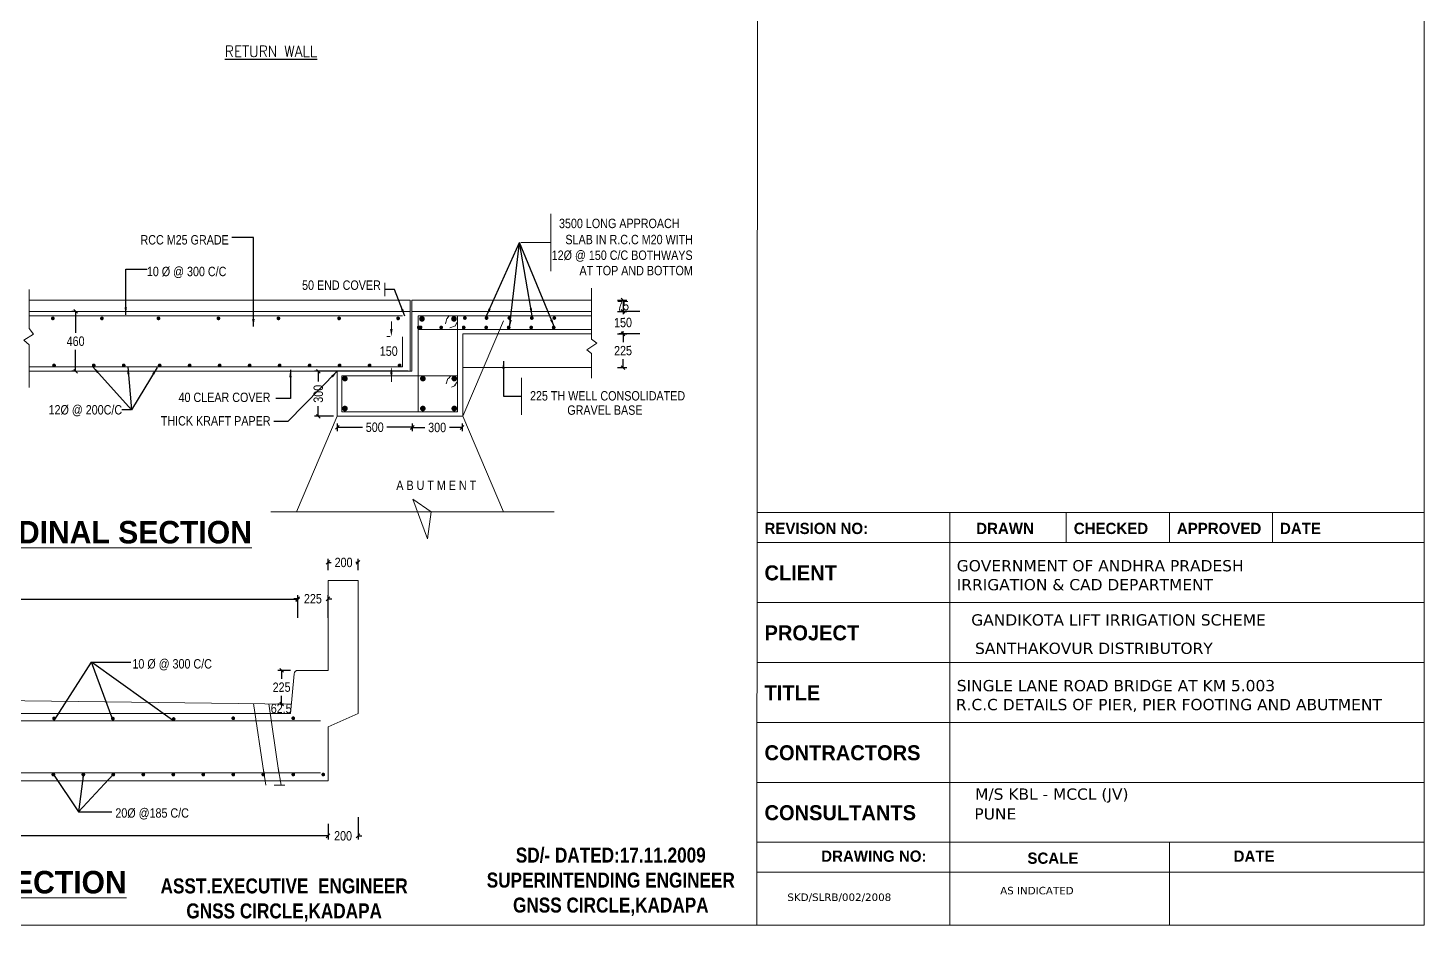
# Model space of a CAD drawing. Header units: millimetres. Extents: x 524347 to 595049, y -38310 to 9223.
# Drawn here: x 557807 to 595049, y -38310 to -14367 of the extents above; entities that cross this region are included whole.
import ezdxf

# ---------------------------------------------------------------- set-up
doc = ezdxf.new("R2010")
doc.units = ezdxf.units.MM
doc.header["$LTSCALE"] = 300
doc.header["$MEASUREMENT"] = 0
doc.layers.add('DWG TEXT', color=3, linetype='Continuous', lineweight=25)
doc.layers.add('MAIN', color=7, linetype='Continuous')
doc.styles.add('ARIAL NARROW', font='ARIALN.TTF', dxfattribs={"height": 250})
doc.styles.add('CITYBLUEPR', font='cityb___.ttf')
doc.styles.add('ROMANT', font='romant')
doc.styles.add('VERDANA', font='verdana.ttf')
doc.dimstyles.new('STANDARD$0', dxfattribs={"dimscale": 88.888889, "dimtxt": 0.02, "dimasz": 0.02, "dimexe": 0.05, "dimexo": 0.1, "dimgap": 0.002, "dimtad": 2, "dimdec": 0, "dimzin": 1, "dimdsep": 46, "dimtxsty": 'Standard', "dimcen": 0.09, "dimadec": 0, "dimazin": 0, "dimtfac": 1, "dimtdec": 4, "dimtofl": 0, "dimtmove": 0, "dimatfit": 3, "dimfxl": 1, "dimtolj": 1, "dimtzin": 1, "dimarcsym": 0})
doc.dimstyles.new('STANDARD$7', dxfattribs={"dimtxt": 2, "dimasz": 2, "dimexe": 1.25, "dimexo": 0.625, "dimtad": 1, "dimdec": 0, "dimlfac": 0.5, "dimdsep": 46, "dimtxsty": 'ARIAL NARROW', "dimcen": 2.5, "dimdle": 0.1, "dimse1": 1, "dimse2": 1, "dimadec": 0, "dimazin": 0, "dimtfac": 1, "dimtdec": 0, "dimtmove": 0, "dimatfit": 3, "dimfxl": 1, "dimtolj": 1, "dimtzin": 0, "dimarcsym": 0})

# ---------------------------------------------------------------- blocks, each defined once
blk = doc.blocks.new('_Oblique')
at = {"color": 0, "linetype": 'ByBlock', "lineweight": -2}
blk.add_line((-0.5, -0.5), (0.5, 0.5), dxfattribs=at)
blk = doc.blocks.new('*D22')
at = {"layer": 'Defpoints', "color": 0, "lineweight": 9, "transparency": 16777216}
for p in [(573438, -22531), (573438, -23431), (573681, -23431)]:
    blk.add_point(p, dxfattribs=at)
at = {"layer": 'MAIN', "color": 0, "lineweight": -2, "transparency": 16777216}
for p, q in [((573538, -22531), (573781, -22531)), ((573681, -22531), (573681, -22753)), ((573538, -23431), (573781, -23431)), ((573681, -23431), (573681, -23209))]:
    blk.add_line(p, q, dxfattribs=at)
at = {"layer": 'MAIN', "color": 0, "lineweight": -2, "transparency": 16777216, "xscale": 100, "yscale": 100, "zscale": 100}
for p, rotation in [((573681, -22531), 90), ((573681, -23431), 270)]:
    blk.add_blockref('_Oblique', p, dxfattribs=dict(at, rotation=rotation))
at = {"layer": 'MAIN', "color": 0, "lineweight": 9, "transparency": 16777216, "insert": (573681, -22981), "char_height": 250, "attachment_point": 5, "rotation": 1, "style": 'ARIAL NARROW'}
blk.add_mtext('\\A1;225', dxfattribs=at)
blk = doc.blocks.new('*D23')
at = {"layer": 'Defpoints', "color": 0, "lineweight": 9, "transparency": 16777216}
for p in [(574225, -21931), (573681, -22531), (574225, -22531)]:
    blk.add_point(p, dxfattribs=at)
at = {"layer": 'MAIN', "color": 0, "lineweight": -2, "transparency": 16777216}
for p, q in [((574125, -21931), (573581, -21931)), ((573681, -21931), (573681, -22003)), ((574125, -22531), (573581, -22531)), ((573681, -22531), (573681, -22459))]:
    blk.add_line(p, q, dxfattribs=at)
at = {"layer": 'MAIN', "color": 0, "lineweight": -2, "transparency": 16777216, "xscale": 100, "yscale": 100, "zscale": 100}
for p, rotation in [((573681, -21931), 90), ((573681, -22531), 270)]:
    blk.add_blockref('_Oblique', p, dxfattribs=dict(at, rotation=rotation))
at = {"layer": 'MAIN', "color": 0, "lineweight": 9, "transparency": 16777216, "insert": (573681, -22231), "char_height": 250, "attachment_point": 5, "rotation": 1, "style": 'ARIAL NARROW'}
blk.add_mtext('\\A1;150', dxfattribs=at)
blk = doc.blocks.new('*D24')
at = {"layer": 'Defpoints', "color": 0, "lineweight": 9, "transparency": 16777216}
for p in [(566058, -24820), (568058, -24820), (566058, -25025)]:
    blk.add_point(p, dxfattribs=at)
at = {"layer": 'MAIN', "color": 0, "lineweight": -2, "transparency": 16777216}
for p, q in [((566058, -24920), (566058, -25125)), ((568058, -24920), (568058, -25125)), ((566058, -25025), (566732, -25025)), ((568058, -25025), (567384, -25025))]:
    blk.add_line(p, q, dxfattribs=at)
at = {"layer": 'MAIN', "color": 0, "lineweight": -2, "transparency": 16777216, "xscale": 100, "yscale": 100, "zscale": 100, "rotation": 180}
blk.add_blockref('_Oblique', (566058, -25025), dxfattribs=at)
at = {"layer": 'MAIN', "color": 0, "lineweight": -2, "transparency": 16777216, "xscale": 100, "yscale": 100, "zscale": 100}
blk.add_blockref('_Oblique', (568058, -25025), dxfattribs=at)
at = {"layer": 'MAIN', "color": 0, "lineweight": 9, "transparency": 16777216, "insert": (567058, -25025), "char_height": 250, "attachment_point": 5, "style": 'ARIAL NARROW'}
blk.add_mtext('\\A1;500', dxfattribs=at)
blk = doc.blocks.new('*D25')
at = {"layer": 'Defpoints', "color": 0, "lineweight": 9, "transparency": 16777216}
for p in [(565553, -23531), (568047, -23531), (566058, -24731)]:
    blk.add_point(p, dxfattribs=at)
at = {"layer": 'MAIN', "color": 0, "lineweight": -2, "transparency": 16777216}
for p, q in [((567947, -23531), (565453, -23531)), ((565553, -23531), (565553, -23805)), ((565553, -24731), (565553, -24457)), ((565958, -24731), (565453, -24731))]:
    blk.add_line(p, q, dxfattribs=at)
at = {"layer": 'MAIN', "color": 0, "lineweight": -2, "transparency": 16777216, "xscale": 100, "yscale": 100, "zscale": 100}
for p, rotation in [((565553, -23531), 90), ((565553, -24731), 270)]:
    blk.add_blockref('_Oblique', p, dxfattribs=dict(at, rotation=rotation))
at = {"layer": 'MAIN', "color": 0, "lineweight": 9, "transparency": 16777216, "insert": (565553, -24131), "char_height": 250, "attachment_point": 5, "rotation": 90, "style": 'ARIAL NARROW'}
blk.add_mtext('\\A1;300', dxfattribs=at)
blk = doc.blocks.new('*D26')
at = {"layer": 'Defpoints', "color": 0, "lineweight": 9, "transparency": 16777216}
for p in [(568058, -24820), (569388, -24820), (569388, -25031)]:
    blk.add_point(p, dxfattribs=at)
at = {"layer": 'MAIN', "color": 0, "lineweight": -2, "transparency": 16777216}
for p, q in [((568058, -24920), (568058, -25131)), ((569388, -24920), (569388, -25131)), ((568058, -25031), (568397, -25031)), ((569388, -25031), (569049, -25031))]:
    blk.add_line(p, q, dxfattribs=at)
at = {"layer": 'MAIN', "color": 0, "lineweight": -2, "transparency": 16777216, "xscale": 100, "yscale": 100, "zscale": 100, "rotation": 180}
blk.add_blockref('_Oblique', (568058, -25031), dxfattribs=at)
at = {"layer": 'MAIN', "color": 0, "lineweight": -2, "transparency": 16777216, "xscale": 100, "yscale": 100, "zscale": 100}
blk.add_blockref('_Oblique', (569388, -25031), dxfattribs=at)
at = {"layer": 'MAIN', "color": 0, "lineweight": 9, "transparency": 16777216, "insert": (568723, -25031), "char_height": 250, "attachment_point": 5, "style": 'ARIAL NARROW'}
blk.add_mtext('\\A1;300', dxfattribs=at)
blk = doc.blocks.new('*D27')
at = {"layer": 'Defpoints', "color": 0, "lineweight": 9, "transparency": 16777216}
for p in [(573438, -21631), (573438, -21931), (573681, -21931)]:
    blk.add_point(p, dxfattribs=at)
at = {"layer": 'MAIN', "color": 0, "lineweight": -2, "transparency": 16777216}
for p, q in [((573538, -21631), (573781, -21631)), ((573538, -21931), (573781, -21931)), ((573681, -21631), (573681, -21931))]:
    blk.add_line(p, q, dxfattribs=at)
at = {"layer": 'MAIN', "color": 0, "lineweight": -2, "transparency": 16777216, "xscale": 100, "yscale": 100, "zscale": 100}
for p, rotation in [((573681, -21631), 90), ((573681, -21931), 270)]:
    blk.add_blockref('_Oblique', p, dxfattribs=dict(at, rotation=rotation))
at = {"layer": 'MAIN', "color": 0, "lineweight": 9, "transparency": 16777216, "insert": (573681, -21781), "char_height": 250, "attachment_point": 5, "rotation": 1, "style": 'ARIAL NARROW'}
blk.add_mtext('\\A1;75', dxfattribs=at)
blk = doc.blocks.new('*D28')
at = {"layer": 'Defpoints', "color": 0, "lineweight": 9, "transparency": 16777216}
for p in [(547913, -29616), (565004, -29622), (565004, -29984)]:
    blk.add_point(p, dxfattribs=at)
at = {"layer": 'MAIN', "color": 0, "lineweight": -2, "transparency": 16777216}
for p, q in [((547913, -29622), (556049, -29622)), ((547913, -29716), (547913, -29722)), ((565004, -29622), (556868, -29622)), ((565004, -29884), (565004, -29522))]:
    blk.add_line(p, q, dxfattribs=at)
at = {"layer": 'MAIN', "color": 0, "lineweight": -2, "transparency": 16777216, "xscale": 100, "yscale": 100, "zscale": 100, "rotation": 180}
blk.add_blockref('_Oblique', (547913, -29622), dxfattribs=at)
at = {"layer": 'MAIN', "color": 0, "lineweight": -2, "transparency": 16777216, "xscale": 100, "yscale": 100, "zscale": 100}
blk.add_blockref('_Oblique', (565004, -29622), dxfattribs=at)
at = {"layer": 'MAIN', "color": 0, "lineweight": 9, "transparency": 16777216, "insert": (556458, -29622), "char_height": 250, "attachment_point": 5, "style": 'ARIAL NARROW'}
blk.add_mtext('\\A1;4250', dxfattribs=at)
blk = doc.blocks.new('*D29')
at = {"layer": 'Defpoints', "color": 0, "lineweight": 9, "transparency": 16777216}
for p in [(547013, -35506), (565813, -35506), (565813, -35928)]:
    blk.add_point(p, dxfattribs=at)
at = {"layer": 'MAIN', "color": 0, "lineweight": -2, "transparency": 16777216}
for p, q in [((547013, -35606), (547013, -36028)), ((565813, -35606), (565813, -36028)), ((547013, -35928), (556003, -35928)), ((565813, -35928), (556822, -35928))]:
    blk.add_line(p, q, dxfattribs=at)
at = {"layer": 'MAIN', "color": 0, "lineweight": -2, "transparency": 16777216, "xscale": 100, "yscale": 100, "zscale": 100, "rotation": 180}
blk.add_blockref('_Oblique', (547013, -35928), dxfattribs=at)
at = {"layer": 'MAIN', "color": 0, "lineweight": -2, "transparency": 16777216, "xscale": 100, "yscale": 100, "zscale": 100}
blk.add_blockref('_Oblique', (565813, -35928), dxfattribs=at)
at = {"layer": 'MAIN', "color": 0, "lineweight": 9, "transparency": 16777216, "insert": (556413, -35928), "char_height": 250, "attachment_point": 5, "style": 'ARIAL NARROW'}
blk.add_mtext('\\A1;4700', dxfattribs=at)
blk = doc.blocks.new('*D40')
at = {"layer": 'Defpoints', "color": 0, "lineweight": 9, "transparency": 16777216}
for p in [(566613, -35331), (565813, -35691), (565813, -35928)]:
    blk.add_point(p, dxfattribs=at)
at = {"layer": 'MAIN', "color": 0, "lineweight": -2, "transparency": 16777216}
for p, q in [((566613, -35431), (566613, -36028)), ((565813, -35928), (565713, -35928)), ((565813, -35791), (565813, -36028)), ((566613, -35928), (566713, -35928))]:
    blk.add_line(p, q, dxfattribs=at)
at = {"layer": 'MAIN', "color": 0, "lineweight": -2, "transparency": 16777216, "xscale": 100, "yscale": 100, "zscale": 100}
blk.add_blockref('_Oblique', (565813, -35928), dxfattribs=at)
at = {"layer": 'MAIN', "color": 0, "lineweight": -2, "transparency": 16777216, "xscale": 100, "yscale": 100, "zscale": 100, "rotation": 180}
blk.add_blockref('_Oblique', (566613, -35928), dxfattribs=at)
at = {"layer": 'MAIN', "color": 0, "lineweight": 9, "transparency": 16777216, "insert": (566213, -35928), "char_height": 250, "attachment_point": 5, "style": 'ARIAL NARROW'}
blk.add_mtext('\\A1;200', dxfattribs=at)
blk = doc.blocks.new('*D41')
at = {"layer": 'Defpoints', "color": 0, "lineweight": 9, "transparency": 16777216}
for p in [(565004, -29602), (565004, -30206), (565813, -30206)]:
    blk.add_point(p, dxfattribs=at)
at = {"layer": 'MAIN', "color": 0, "lineweight": -2, "transparency": 16777216}
for p, q in [((565004, -29602), (564904, -29602)), ((565004, -30106), (565004, -29502)), ((565813, -30106), (565813, -29502)), ((565813, -29602), (565913, -29602))]:
    blk.add_line(p, q, dxfattribs=at)
at = {"layer": 'MAIN', "color": 0, "lineweight": -2, "transparency": 16777216, "xscale": 100, "yscale": 100, "zscale": 100}
blk.add_blockref('_Oblique', (565004, -29602), dxfattribs=at)
at = {"layer": 'MAIN', "color": 0, "lineweight": -2, "transparency": 16777216, "xscale": 100, "yscale": 100, "zscale": 100, "rotation": 180}
blk.add_blockref('_Oblique', (565813, -29602), dxfattribs=at)
at = {"layer": 'MAIN', "color": 0, "lineweight": 9, "transparency": 16777216, "insert": (565408, -29602), "char_height": 250, "attachment_point": 5, "style": 'ARIAL NARROW'}
blk.add_mtext('\\A1;225', dxfattribs=at)
blk = doc.blocks.new('*D42')
at = {"layer": 'Defpoints', "color": 0, "lineweight": 9, "transparency": 16777216}
for p in [(564913, -31512), (564574, -32412), (564721, -32412)]:
    blk.add_point(p, dxfattribs=at)
at = {"layer": 'MAIN', "color": 0, "lineweight": -2, "transparency": 16777216}
for p, q in [((564813, -31512), (564474, -31512)), ((564574, -31512), (564574, -31734)), ((564574, -32412), (564574, -32189)), ((564621, -32412), (564474, -32412))]:
    blk.add_line(p, q, dxfattribs=at)
at = {"layer": 'MAIN', "color": 0, "lineweight": -2, "transparency": 16777216, "xscale": 100, "yscale": 100, "zscale": 100}
for p, rotation in [((564574, -31512), 90), ((564574, -32412), 270)]:
    blk.add_blockref('_Oblique', p, dxfattribs=dict(at, rotation=rotation))
at = {"layer": 'MAIN', "color": 0, "lineweight": 9, "transparency": 16777216, "insert": (564574, -31962), "char_height": 250, "attachment_point": 5, "rotation": 1, "style": 'ARIAL NARROW'}
blk.add_mtext('\\A1;225', dxfattribs=at)
blk = doc.blocks.new('*D43')
at = {"layer": 'Defpoints', "color": 0, "lineweight": 9, "transparency": 16777216}
for p in [(566613, -28632), (565813, -28940), (566613, -28940)]:
    blk.add_point(p, dxfattribs=at)
at = {"layer": 'MAIN', "color": 0, "lineweight": -2, "transparency": 16777216}
for p, q in [((565813, -28840), (565813, -28532)), ((565813, -28632), (565899, -28632)), ((566613, -28632), (566555, -28632)), ((566613, -28840), (566613, -28532))]:
    blk.add_line(p, q, dxfattribs=at)
at = {"layer": 'MAIN', "color": 0, "lineweight": -2, "transparency": 16777216, "xscale": 100, "yscale": 100, "zscale": 100, "rotation": 180}
blk.add_blockref('_Oblique', (565813, -28632), dxfattribs=at)
at = {"layer": 'MAIN', "color": 0, "lineweight": -2, "transparency": 16777216, "xscale": 100, "yscale": 100, "zscale": 100}
blk.add_blockref('_Oblique', (566613, -28632), dxfattribs=at)
at = {"layer": 'MAIN', "color": 0, "lineweight": 9, "transparency": 16777216, "insert": (566227, -28632), "char_height": 250, "attachment_point": 5, "style": 'ARIAL NARROW'}
blk.add_mtext('\\A1;200', dxfattribs=at)
blk = doc.blocks.new('*D44')
at = {"layer": 'Defpoints', "color": 0, "lineweight": 9, "transparency": 16777216}
for p in [(559154, -21931), (559079, -23531), (559154, -23531)]:
    blk.add_point(p, dxfattribs=at)
at = {"layer": 'MAIN', "color": 0, "lineweight": -2, "transparency": 16777216}
for p, q in [((559054, -21931), (558979, -21931)), ((559079, -21931), (559079, -22503)), ((559079, -23531), (559079, -22959)), ((559054, -23531), (558979, -23531))]:
    blk.add_line(p, q, dxfattribs=at)
at = {"layer": 'MAIN', "color": 0, "lineweight": -2, "transparency": 16777216, "xscale": 100, "yscale": 100, "zscale": 100}
for p, rotation in [((559079, -21931), 90), ((559079, -23531), 270)]:
    blk.add_blockref('_Oblique', p, dxfattribs=dict(at, rotation=rotation))
at = {"layer": 'MAIN', "color": 0, "lineweight": 9, "transparency": 16777216, "insert": (559079, -22731), "char_height": 250, "attachment_point": 5, "rotation": 1, "style": 'ARIAL NARROW'}
blk.add_mtext('\\A1;460', dxfattribs=at)

msp = doc.modelspace()

# ---------------------------------------------------------------- linework, layer by layer
at = {"layer": 'MAIN', "color": 0, "lineweight": 9}
for p, q in [((577281.4, 9222.5), (577254.4, -38309.6)), ((595048.7, 9222.5), (595048.7, -38309.6)), ((571755.5, -20858.3), (571755.5, -19332.5)), ((570951.2, -20095.4), (571755.5, -20095.4)), ((567329.9, -21522), (567329.9, -21171.2)), ((557836.2, -22387.4), (557836.2, -21348.6)), ((572840.8, -21314.2), (572840.8, -22671.2)), ((567999.3, -21631), (557836.2, -21631)), ((567999.3, -21931), (557836.2, -21931)), ((567999.3, -23295.4), (567999.3, -21631)), ((568047.3, -23329), (568047.3, -21631)), ((572840.8, -21631), (568047.3, -21631)), ((572840.8, -21931), (568057.7, -21931)), ((567799.3, -22051), (557836.2, -22051)), ((567501.8, -22403.7), (567501.8, -22203.7)), ((568220.2, -23295.4), (568220.2, -22051)), ((568220.2, -22051), (572825.2, -22051)), ((568981.9, -22121.9), (568949.2, -22266.4)), ((569041.9, -22043.6), (568990.6, -22121.9)), ((569209.9, -22313), (569060.6, -22373.6)), ((569261.2, -22219.8), (569201.1, -22313)), ((569267.5, -22611.8), (569267.5, -22051)), ((569403.7, -24731), (570493.7, -22183)), ((557959.9, -22539.2), (557698.9, -22704.1)), ((557698.9, -22704.1), (557836.2, -22827.6)), ((557836.2, -22387.4), (557959.9, -22539.2)), ((567465.5, -22603.7), (567376.8, -22603.7)), ((567799.3, -23411), (567799.3, -22610.1)), ((568220.2, -22411), (572825.2, -22411)), ((569267.5, -24611), (569267.5, -22560.7)), ((569403.7, -22531), (572840.8, -22531)), ((569403.7, -22611.8), (569403.7, -22531)), ((569403.7, -24731), (569403.7, -22611.8)), ((572840.8, -22671.2), (572982.8, -22781.1)), ((557836.2, -22827.6), (557836.2, -23964)), ((572982.8, -22781.1), (572719.6, -22959.6)), ((572719.6, -22959.6), (572840.8, -23056.9)), ((572840.8, -23056.9), (572840.8, -23713.7)), ((567799.3, -23411), (557836.2, -23411)), ((567736.8, -23411), (567330.2, -23411)), ((567999.3, -23531), (567999.3, -23295.4)), ((568047.3, -23531), (568047.3, -23295.4)), ((568220.2, -24611), (568220.2, -23295.4)), ((569403.7, -23431), (572840.8, -23431)), ((568047.3, -23531), (557836.2, -23531)), ((566057.7, -24731), (566057.7, -23531)), ((568288.2, -23651), (566177.7, -23651)), ((566177.7, -24611), (566177.7, -23651)), ((567501.8, -23611), (567501.8, -23811)), ((568288.2, -23651), (569267.5, -23651)), ((569006.8, -23722.7), (568960.2, -23862.6)), ((569088.5, -23651), (569027.9, -23722.7)), ((569267.5, -23802), (569188.8, -23909.2)), ((570975, -24691.8), (570975, -23703.8)), ((569209.8, -23909.2), (569107.2, -23951.1)), ((566057.7, -24731), (564967.7, -27278.9)), ((568408.2, -24731), (566057.7, -24731)), ((568528.2, -24611), (566177.7, -24611)), ((568408.2, -24731), (569403.7, -24731)), ((568528.2, -24611), (569267.5, -24611)), ((569403.7, -24731), (570493.7, -27278.9)), ((568562, -27278.9), (568074.5, -26943.4)), ((568074.5, -26943.4), (568464.5, -28003.1)), ((568561.5, -27278.9), (564284.2, -27278.9)), ((568464.5, -28003.1), (568561.5, -27278.9)), ((568562, -27278.9), (571846.3, -27278.9)), ((577254.3, -27300.3), (595048.7, -27300.3)), ((582397.2, -27300.3), (582397.2, -38309.6)), ((585504.3, -27300.3), (585504.3, -28100.3)), ((588254.3, -27300.3), (588254.3, -28100.3)), ((591004.3, -27300.3), (591004.3, -28100.3)), ((577254.3, -28100.3), (595048.7, -28100.3)), ((565812.5, -29111.8), (565812.5, -31511.8)), ((566612.5, -29111.8), (565812.5, -29111.8)), ((566612.5, -29111.8), (566612.5, -32661.8)), ((577254.3, -29700.3), (595048.7, -29700.3)), ((564904.6, -31603.1), (564812.5, -32661.8)), ((565812.5, -31511.8), (565004.2, -31511.8)), ((577254.3, -31300.3), (595048.7, -31300.3)), ((564834.3, -32411.8), (556412.5, -32311.8)), ((563826.5, -32399.8), (564095.8, -34243.2)), ((564812.5, -32661.8), (556412.5, -32661.8)), ((564232.6, -32404.7), (564501.2, -34243.2)), ((566612.5, -32661.8), (565812.5, -33021.8)), ((547212.5, -32861.8), (565612.5, -32861.8)), ((565812.5, -33021.8), (565812.5, -33179.2)), ((565812.5, -33074.3), (565812.5, -34458.8)), ((577254.3, -32900.3), (595048.7, -32900.3)), ((547212.5, -34243.2), (565612.5, -34243.2)), ((564077.9, -34110.3), (564154.6, -34578.8)), ((564589.4, -34243.2), (564184.1, -34243.2)), ((564483.2, -34110.3), (564560, -34578.8)), ((547012.5, -34458.8), (565812.5, -34458.8)), ((564376.4, -34578.8), (564661.1, -34578.8)), ((577254.3, -34500.3), (595048.7, -34500.3)), ((577254.3, -36100.3), (595048.7, -36100.3)), ((588254.3, -36100.3), (588254.3, -38309.6)), ((577254.3, -36900.3), (595048.7, -36900.3)), ((595048.7, -38309.6), (524346.8, -38309.6))]:
    msp.add_line(p, q, dxfattribs=at)
for points, const_width in [([(558496.9, -22118.8, -1), (558446.9, -22118.8, -1)], 50), ([(559806.6, -22118.8, -1), (559756.6, -22118.8, -1)], 50), ([(561314.4, -22118.8, -1), (561264.4, -22118.8, -1)], 50), ([(562914.4, -22118.8, -1), (562864.4, -22118.8, -1)], 50), ([(564514.4, -22118.8, -1), (564464.4, -22118.8, -1)], 50), ([(566132.2, -22118.8, -1), (566082.2, -22118.8, -1)], 50), ([(567706.1, -22118.8, -1), (567656.1, -22118.8, -1)], 50), ([(568256.5, -22360.8, -1), (568206.5, -22360.8, -1)], 50), ([(568306, -22360.8, -1), (568256, -22360.8, -1)], 50), ([(568355.6, -22131.7, -1), (568280.6, -22131.7, -1)], 75), ([(568355.8, -22131.7, -1), (568280.8, -22131.7, -1)], 75), ([(568856.5, -22360.8, -1), (568806.5, -22360.8, -1)], 50), ([(569209.2, -22131.7, -1), (569134.2, -22131.7, -1)], 75), ([(569456.5, -22360.8, -1), (569406.5, -22360.8, -1)], 50), ([(569488.7, -22108.4, -1), (569438.7, -22108.4, -1)], 50), ([(570056.5, -22360.8, -1), (570006.5, -22360.8, -1)], 50), ([(570064.7, -22108.4, -1), (570014.7, -22108.4, -1)], 50), ([(570656.5, -22360.8, -1), (570606.5, -22360.8, -1)], 50), ([(570673.3, -22108.4, -1), (570623.3, -22108.4, -1)], 50), ([(571256.5, -22360.8, -1), (571206.5, -22360.8, -1)], 50), ([(571273.3, -22108.4, -1), (571223.3, -22108.4, -1)], 50), ([(571856.5, -22360.8, -1), (571806.5, -22360.8, -1)], 50), ([(571873.3, -22108.4, -1), (571823.3, -22108.4, -1)], 50), ([(558528.4, -23374.3, -1), (558478.4, -23374.3, -1)], 50), ([(559587.4, -23374.3, -1), (559537.4, -23374.3, -1)], 50), ([(560387.4, -23374.3, -1), (560337.4, -23374.3, -1)], 50), ([(561345.9, -23374.3, -1), (561295.9, -23374.3, -1)], 50), ([(562145.9, -23374.3, -1), (562095.9, -23374.3, -1)], 50), ([(562945.9, -23374.3, -1), (562895.9, -23374.3, -1)], 50), ([(563745.9, -23374.3, -1), (563695.9, -23374.3, -1)], 50), ([(564545.9, -23374.3, -1), (564495.9, -23374.3, -1)], 50), ([(565345.9, -23374.3, -1), (565295.9, -23374.3, -1)], 50), ([(566145.9, -23374.3, -1), (566095.9, -23374.3, -1)], 50), ([(566945.9, -23374.3, -1), (566895.9, -23374.3, -1)], 50), ([(567745.9, -23374.3, -1), (567695.9, -23374.3, -1)], 50), ([(566299.7, -23725.2, -1), (566224.7, -23725.2, -1)], 75), ([(568379.1, -23725.2, -1), (568304.1, -23725.2, -1)], 75), ([(569217, -23725.2, -1), (569142, -23725.2, -1)], 75), ([(566299.7, -24523, -1), (566224.7, -24523, -1)], 75), ([(568379.1, -24523, -1), (568304.1, -24523, -1)], 75), ([(569217, -24523, -1), (569142, -24523, -1)], 75), ([(558479.3, -32795.2, 1), (558529.3, -32795.2, 1)], 50), ([(560050.1, -32799.8, -1), (560100.1, -32799.8, -1)], 50), ([(561669.6, -32809.5, -1), (561719.6, -32809.5, -1)], 50), ([(563259.9, -32790.1, -1), (563309.9, -32790.1, -1)], 50), ([(564859.9, -32790.1, -1), (564909.9, -32790.1, -1)], 50), ([(558459.9, -34291.3, -1), (558509.9, -34291.3, -1)], 50), ([(559259.9, -34291.3, -1), (559309.9, -34291.3, -1)], 50), ([(560059.9, -34291.3, -1), (560109.9, -34291.3, -1)], 50), ([(560859.9, -34291.3, -1), (560909.9, -34291.3, -1)], 50), ([(561659.9, -34291.3, -1), (561709.9, -34291.3, -1)], 50), ([(562459.9, -34291.3, -1), (562509.9, -34291.3, -1)], 50), ([(563259.9, -34291.3, -1), (563309.9, -34291.3, -1)], 50), ([(564059.9, -34291.3, -1), (564109.9, -34291.3, -1)], 50), ([(564859.9, -34291.3, -1), (564909.9, -34291.3, -1)], 50), ([(565659.9, -34291.3, -1), (565709.9, -34291.3, -1)], 50)]:
    msp.add_lwpolyline(points, format="xyb", close=True, dxfattribs=dict(at, const_width=const_width))
msp.add_arc((565004.2, -31611.8), 100, 90, 175.03026, dxfattribs=at)
for points in [[(567535.1, -22403.7), (567468.5, -22403.7), (567501.8, -22603.7)], [(567535.1, -23611), (567468.5, -23611), (567501.8, -23411)]]:
    msp.add_solid(points, dxfattribs=at)

# ---------------------------------------------------------------- texts
at = {"color": 0, "style": 'ROMANT', "width": 0.9}
msp.add_text('%%URETURN WALL', height=300, dxfattribs=at).set_placement((563059.2, -15142))
at = {"layer": 'DWG TEXT', "color": 0, "linetype": 'ByBlock', "char_height": 400, "attachment_point": 1}
for s, insert, width in [('\\pxqc;{\\fArial Narrow|b1|i0|c0|p34;SD/- DATED:17.11.2009\\PSUPERINTENDING ENGINEER\\PGNSS CIRCLE,KADAPA}', (567621.2, -36241.7), 11467.25), ('\\pxqc;{\\fArial Narrow|b1|i0|c0|p34;\\PASST.EXECUTIVE  ENGINEER\\PGNSS CIRCLE,KADAPA}', (558730.4, -36397.6), 11822.204)]:
    msp.add_mtext(s, dxfattribs=dict(at, insert=insert, width=width))
at = {"layer": 'MAIN', "color": 0, "lineweight": 9}
for s, height, style, p in [('3500 LONG APPROACH', 250, 'ARIAL NARROW', (571973.5, -19709.1)), ('RCC M25 GRADE', 250, 'ARIAL NARROW', (560810, -20146.9)), ('SLAB IN R.C.C M20 WITH', 250, 'ARIAL NARROW', (572143.1, -20139)), ('12%%C @ 150 C/C BOTHWAYS', 250, 'ARIAL NARROW', (571778.1, -20557.4)), ('10 %%C @ 300 C/C', 250, 'ARIAL NARROW', (560979.8, -20991.7)), ('AT TOP AND BOTTOM', 250, 'ARIAL NARROW', (572519.1, -20967.3)), ('50 END COVER', 250, 'ARIAL NARROW', (565119.8, -21356.6)), ('40 CLEAR COVER', 250, 'ARIAL NARROW', (561825.3, -24350.2)), ('225 TH WELL CONSOLIDATED', 250, 'ARIAL NARROW', (571199.7, -24309.9)), ('12%%C @ 200C/C', 250, 'ARIAL NARROW', (558357.7, -24682.7)), ('GRAVEL BASE', 250, 'ARIAL NARROW', (572195.1, -24691.4)), ('THICK KRAFT PAPER', 250, 'ARIAL NARROW', (561352.2, -24977.3)), ('A B U T M E N T', 250, 'ARIAL NARROW', (567633.3, -26698.8)), ('%%ULONGITUDINAL SECTION', 600, 'CITYBLUEPR', (553930.9, -28123.8)), ('REVISION NO:', 300, 'CITYBLUEPR', (577455, -27873.9)), ('DRAWN', 300, 'CITYBLUEPR', (583102.1, -27873.9)), ('CHECKED', 300, 'CITYBLUEPR', (585705, -27873.9)), ('APPROVED', 300, 'CITYBLUEPR', (588455, -27873.9)), ('DATE', 300, 'CITYBLUEPR', (591205, -27873.9)), ('GOVERNMENT OF ANDHRA PRADESH', 300, 'VERDANA', (582582.6, -28868.9)), ('CLIENT', 400, 'CITYBLUEPR', (577455, -29110.4)), ('IRRIGATION & CAD DEPARTMENT', 300, 'VERDANA', (582582.6, -29374.5)), ('GANDIKOTA LIFT IRRIGATION SCHEME', 300, 'VERDANA', (582969.4, -30315.2)), ('PROJECT', 400, 'CITYBLUEPR', (577455, -30710.4)), ('SANTHAKOVUR DISTRIBUTORY ', 300, 'VERDANA', (583071.2, -31072.8)), ('10 %%C @ 300 C/C', 250, 'ARIAL NARROW', (560594.1, -31462.1)), ('TITLE', 400, 'CITYBLUEPR', (577455, -32310.4)), ('SINGLE LANE ROAD BRIDGE AT KM 5.003', 300, 'VERDANA', (582583.2, -32068.9)), ('R.C.C DETAILS OF PIER, PIER FOOTING AND ABUTMENT', 300, 'VERDANA', (582558.9, -32574.5)), ('CONTRACTORS', 400, 'CITYBLUEPR', (577455, -33910.4)), ('M/S KBL - MCCL (JV)', 300, 'VERDANA', (583073.5, -34963.7)), ('20%%C @185 C/C', 250, 'ARIAL NARROW', (560139.5, -35442.8)), ('CONSULTANTS', 400, 'CITYBLUEPR', (577455, -35510.4)), ('PUNE', 300, 'VERDANA', (583052.5, -35491.3)), ('DRAWING NO:', 300, 'CITYBLUEPR', (578968.3, -36620.3)), ('SCALE', 300, 'CITYBLUEPR', (584468.3, -36673.9)), ('DATE', 300, 'CITYBLUEPR', (589968.3, -36620.3)), ('%%UCROSS SECTION', 600, 'CITYBLUEPR', (553798.5, -37464.3)), ('SKD/SLRB/002/2008', 200, 'VERDANA', (578064.9, -37665.7)), ('AS INDICATED', 200, 'VERDANA', (583741.3, -37489.5))]:
    msp.add_text(s, height=height, dxfattribs=dict(at, style=style)).set_placement(p)
at = {"layer": 'MAIN', "color": 0, "lineweight": 9, "char_height": 250, "attachment_point": 5, "style": 'ARIAL NARROW'}
for s, insert in [('150', (567431.8, -22994.1)), ('62.5', (564563.3, -32531.2))]:
    msp.add_mtext(s, dxfattribs=dict(at, insert=insert))

# ---------------------------------------------------------------- dimensions: what is measured, and where the dimension line sits
at = {"layer": 'MAIN', "color": 0, "lineweight": 9}
for base, p1, p2, text, picture, middle in [((573681.2, -21931), (573438.3, -21631), (573438.3, -21931), '75', '*D27', (573681.2, -21781)), ((573681.2, -22531), (574224.9, -21931), (574224.9, -22531), '150', '*D23', (573681.2, -22231))]:
    dim = msp.add_linear_dim(base=base, p1=p1, p2=p2, angle=90, text=text, dimstyle='STANDARD$0', override={"dimscale": 1, "dimtxt": 250, "dimasz": 100, "dimexe": 100, "dimexo": 100, "dimgap": 100, "dimtad": 0, "dimtoh": 1, "dimzin": 0, "dimtxsty": 'ARIAL NARROW', "dimblk1": 'Oblique', "dimblk2": 'Oblique', "dimsah": 1, "dimtzin": 0}, dxfattribs=at)
    dim.commit()
    dim.dimension.update_dxf_attribs({"geometry": picture, "text_midpoint": middle, "dimtype": 160, "text_rotation": 1})
for base, p1, p2, text, picture, middle in [((559078.5, -23531), (559154.1, -21931), (559154.1, -23531), '460', '*D44', (559078.5, -22731)), ((573681.2, -23431), (573438.3, -22531), (573438.3, -23431), '225', '*D22', (573681.2, -22981)), ((564573.6, -32411.8), (564913.2, -31511.8), (564721.1, -32411.8), '225', '*D42', (564573.6, -31961.8))]:
    dim = msp.add_linear_dim(base=base, p1=p1, p2=p2, angle=90, text=text, dimstyle='STANDARD$0', override={"dimscale": 1, "dimtxt": 250, "dimasz": 100, "dimexe": 100, "dimexo": 100, "dimgap": 100, "dimtad": 0, "dimtoh": 1, "dimzin": 0, "dimtxsty": 'ARIAL NARROW', "dimblk1": 'Oblique', "dimblk2": 'Oblique', "dimsah": 1, "dimtzin": 0}, dxfattribs=at)
    dim.commit()
    dim.dimension.update_dxf_attribs({"geometry": picture, "text_midpoint": middle, "text_rotation": 1})
for base, p1, p2, angle, text, picture, middle in [((565553.4, -23531), (566057.7, -24731), (568047.3, -23531), 90, '300', '*D25', (565553.4, -24131)), ((566057.7, -25024.9), (568057.7, -24819.6), (566057.7, -24819.6), 180, '500', '*D24', (567057.7, -25024.9)), ((569388.1, -25030.5), (568057.7, -24819.6), (569388.1, -24819.6), 180, '300', '*D26', (568722.9, -25030.5))]:
    dim = msp.add_linear_dim(base=base, p1=p1, p2=p2, angle=angle, text=text, dimstyle='STANDARD$0', override={"dimscale": 1, "dimtxt": 250, "dimasz": 100, "dimexe": 100, "dimexo": 100, "dimgap": 100, "dimtad": 0, "dimtoh": 1, "dimzin": 0, "dimtxsty": 'ARIAL NARROW', "dimblk1": 'Oblique', "dimblk2": 'Oblique', "dimsah": 1, "dimtzin": 0}, dxfattribs=at)
    dim.commit()
    dim.dimension.update_dxf_attribs({"geometry": picture, "text_midpoint": middle})
dim = msp.add_linear_dim(base=(566612.5, -28631.8), p1=(565812.5, -28939.6), p2=(566612.5, -28939.6), text='200', dimstyle='STANDARD$0', override={"dimscale": 1, "dimtxt": 250, "dimasz": 100, "dimexe": 100, "dimexo": 100, "dimgap": 100, "dimtad": 0, "dimtoh": 1, "dimzin": 0, "dimtxsty": 'ARIAL NARROW', "dimblk1": 'Oblique', "dimblk2": 'Oblique', "dimsah": 1, "dimtzin": 0}, dxfattribs=at)
dim.commit()
dim.dimension.update_dxf_attribs({"geometry": '*D43', "text_midpoint": (566226.9, -28631.8), "dimtype": 160})
for base, p1, p2, text, picture, middle in [((565004.2, -29621.8), (547912.5, -29616), (565004.2, -29984.1), '4250', '*D28', (556458.4, -29621.8)), ((565004.2, -29601.9), (565812.5, -30206.5), (565004.2, -30206.5), '225', '*D41', (565408.4, -29601.9)), ((565812.5, -35927.7), (566612.5, -35330.6), (565812.5, -35690.6), '200', '*D40', (566212.5, -35927.7)), ((565812.5, -35927.7), (547012.5, -35505.8), (565812.5, -35505.8), '4700', '*D29', (556412.5, -35927.7))]:
    dim = msp.add_linear_dim(base=base, p1=p1, p2=p2, text=text, dimstyle='STANDARD$0', override={"dimscale": 1, "dimtxt": 250, "dimasz": 100, "dimexe": 100, "dimexo": 100, "dimgap": 100, "dimtad": 0, "dimtoh": 1, "dimzin": 0, "dimtxsty": 'ARIAL NARROW', "dimblk1": 'Oblique', "dimblk2": 'Oblique', "dimsah": 1, "dimtzin": 0}, dxfattribs=at)
    dim.commit()
    dim.dimension.update_dxf_attribs({"geometry": picture, "text_midpoint": middle})

# ---------------------------------------------------------------- leaders
for points, override in [([(563821.4, -22339), (563820.5, -19962.5), (563250.2, -19962.5)], {"dimtxt": 250, "dimasz": 200, "dimexe": 100, "dimexo": 100, "dimgap": 100, "dimtad": 0, "dimtoh": 1, "dimlfac": 1, "dimzin": 0, "dimtxsty": 'ARIAL NARROW', "dimcen": 0.09, "dimtdec": 4, "dimtofl": 0}), ([(570039.7, -22051), (570923, -20091.5)], {"dimtxt": 250, "dimasz": 200, "dimexe": 100, "dimexo": 100, "dimgap": 100, "dimtad": 0, "dimtoh": 1, "dimlfac": 1, "dimzin": 0, "dimtxsty": 'ARIAL NARROW', "dimcen": 0.09, "dimtdec": 4, "dimtofl": 0}), ([(570656.5, -22360.8), (570923, -20091.5)], {"dimtxt": 250, "dimasz": 200, "dimexe": 100, "dimexo": 100, "dimgap": 100, "dimtad": 0, "dimtoh": 1, "dimlfac": 1, "dimzin": 0, "dimtxsty": 'ARIAL NARROW', "dimcen": 0.09, "dimtdec": 4, "dimtofl": 0}), ([(571842.9, -22338.6), (570923, -20091.5)], {"dimtxt": 250, "dimasz": 200, "dimexe": 100, "dimexo": 100, "dimgap": 100, "dimtad": 0, "dimtoh": 1, "dimlfac": 1, "dimzin": 0, "dimtxsty": 'ARIAL NARROW', "dimcen": 0.09, "dimtdec": 4, "dimtofl": 0}), ([(571256.9, -22051), (570923, -20091.5)], {"dimtxt": 250, "dimasz": 200, "dimexe": 100, "dimexo": 100, "dimgap": 100, "dimtad": 0, "dimtoh": 1, "dimlfac": 1, "dimzin": 0, "dimtxsty": 'ARIAL NARROW', "dimcen": 0.09, "dimtdec": 4, "dimtofl": 0}), ([(560415.5, -22019.4), (560416.4, -20804.4), (560984.8, -20804.4)], {"dimtxt": 250, "dimasz": 200, "dimexe": 100, "dimexo": 100, "dimgap": 100, "dimtad": 0, "dimtoh": 1, "dimlfac": 1, "dimzin": 0, "dimtxsty": 'ARIAL NARROW', "dimcen": 0.09, "dimtdec": 4, "dimtofl": 0}), ([(567860, -22061.3), (567588.4, -21346.6), (567329.9, -21346.6)], {"dimtxt": 250, "dimasz": 200, "dimexe": 100, "dimexo": 100, "dimgap": 100, "dimtad": 0, "dimtoh": 1, "dimlfac": 1, "dimzin": 0, "dimtxsty": 'ARIAL NARROW', "dimcen": 0.09, "dimtdec": 4, "dimtofl": 0}), ([(559539.4, -23408.3), (560567.6, -24561.2)], {"dimtxt": 250, "dimasz": 200, "dimexe": 100, "dimexo": 100, "dimgap": 100, "dimtad": 0, "dimtoh": 1, "dimlfac": 1, "dimzin": 0, "dimtxsty": 'ARIAL NARROW', "dimcen": 0.09, "dimtdec": 4, "dimtofl": 0}), ([(561253.2, -23433.3), (560567.6, -24561.2), (560310.3, -24561.2)], {"dimtxt": 250, "dimasz": 200, "dimexe": 100, "dimexo": 100, "dimgap": 100, "dimtad": 0, "dimtoh": 1, "dimlfac": 1, "dimzin": 0, "dimtxsty": 'ARIAL NARROW', "dimcen": 0.09, "dimtdec": 4, "dimtofl": 0}), ([(560470.6, -23408.3), (560567.6, -24561.2)], {"dimtxt": 250, "dimasz": 200, "dimexe": 100, "dimexo": 100, "dimgap": 100, "dimtad": 0, "dimtoh": 1, "dimlfac": 1, "dimzin": 0, "dimtxsty": 'ARIAL NARROW', "dimcen": 0.09, "dimtdec": 4, "dimtofl": 0}), ([(570493, -23260.4), (570493, -24197.8), (570975, -24197.8)], {"dimtxt": 250, "dimasz": 200, "dimexe": 100, "dimexo": 100, "dimgap": 100, "dimtad": 0, "dimtoh": 1, "dimlfac": 1, "dimzin": 0, "dimtxsty": 'ARIAL NARROW', "dimcen": 0.09, "dimtdec": 4, "dimtofl": 0}), ([(566057.7, -23531), (564742.3, -24870.4), (564369.4, -24870.9)], {"dimtxt": 250, "dimasz": 200, "dimexe": 100, "dimexo": 100, "dimgap": 100, "dimtad": 0, "dimtoh": 1, "dimlfac": 1, "dimzin": 0, "dimtxsty": 'ARIAL NARROW', "dimcen": 0.09, "dimtdec": 4, "dimtofl": 0}), ([(564809.7, -23489.5), (564809.7, -24260.2), (564415.7, -24260.2)], {"dimtxt": 250, "dimasz": 200, "dimexe": 100, "dimexo": 100, "dimgap": 100, "dimtad": 0, "dimtoh": 1, "dimlfac": 1, "dimzin": 0, "dimtxsty": 'ARIAL NARROW', "dimcen": 0.09, "dimtdec": 4, "dimtofl": 0}), ([(558509.9, -32853.5), (559500.6, -31291.6)], {"dimtxt": 250, "dimasz": 100, "dimexe": 100, "dimexo": 100, "dimgap": 100, "dimtad": 0, "dimtoh": 1, "dimlfac": 1, "dimzin": 0, "dimtxsty": 'ARIAL NARROW', "dimcen": 0.09, "dimtdec": 4, "dimtofl": 0}), ([(560070.8, -32832.9), (559500.6, -31291.6)], {"dimtxt": 250, "dimasz": 100, "dimexe": 100, "dimexo": 100, "dimgap": 100, "dimtad": 0, "dimtoh": 1, "dimlfac": 1, "dimzin": 0, "dimtxsty": 'ARIAL NARROW', "dimcen": 0.09, "dimtdec": 4, "dimtofl": 0}), ([(561665.2, -32838.1), (559500.6, -31291.6), (560554.6, -31291.6)], {"dimtxt": 250, "dimasz": 100, "dimexe": 100, "dimexo": 100, "dimgap": 100, "dimtad": 0, "dimtoh": 1, "dimlfac": 1, "dimzin": 0, "dimtxsty": 'ARIAL NARROW', "dimcen": 0.09, "dimtdec": 4, "dimtofl": 0}), ([(558474.3, -34267.9), (559153.7, -35288.3), (560047.4, -35288.3)], {"dimtxt": 250, "dimasz": 100, "dimexe": 100, "dimexo": 100, "dimgap": 100, "dimtad": 0, "dimtoh": 1, "dimlfac": 1, "dimzin": 0, "dimtxsty": 'ARIAL NARROW', "dimcen": 0.09, "dimtdec": 4, "dimtofl": 0}), ([(559287.1, -34265.7), (559153.7, -35288.3)], {"dimtxt": 250, "dimasz": 100, "dimexe": 100, "dimexo": 100, "dimgap": 100, "dimtad": 0, "dimtoh": 1, "dimlfac": 1, "dimzin": 0, "dimtxsty": 'ARIAL NARROW', "dimcen": 0.09, "dimtdec": 4, "dimtofl": 0}), ([(560084.9, -34291.3), (559153.7, -35288.3)], {"dimtxt": 250, "dimasz": 100, "dimexe": 100, "dimexo": 100, "dimgap": 100, "dimtad": 0, "dimtoh": 1, "dimlfac": 1, "dimzin": 0, "dimtxsty": 'ARIAL NARROW', "dimcen": 0.09, "dimtdec": 4, "dimtofl": 0})]:
    msp.add_leader(points, dimstyle='STANDARD$7', override=override, dxfattribs=at)

doc.saveas('drawing.dxf')
